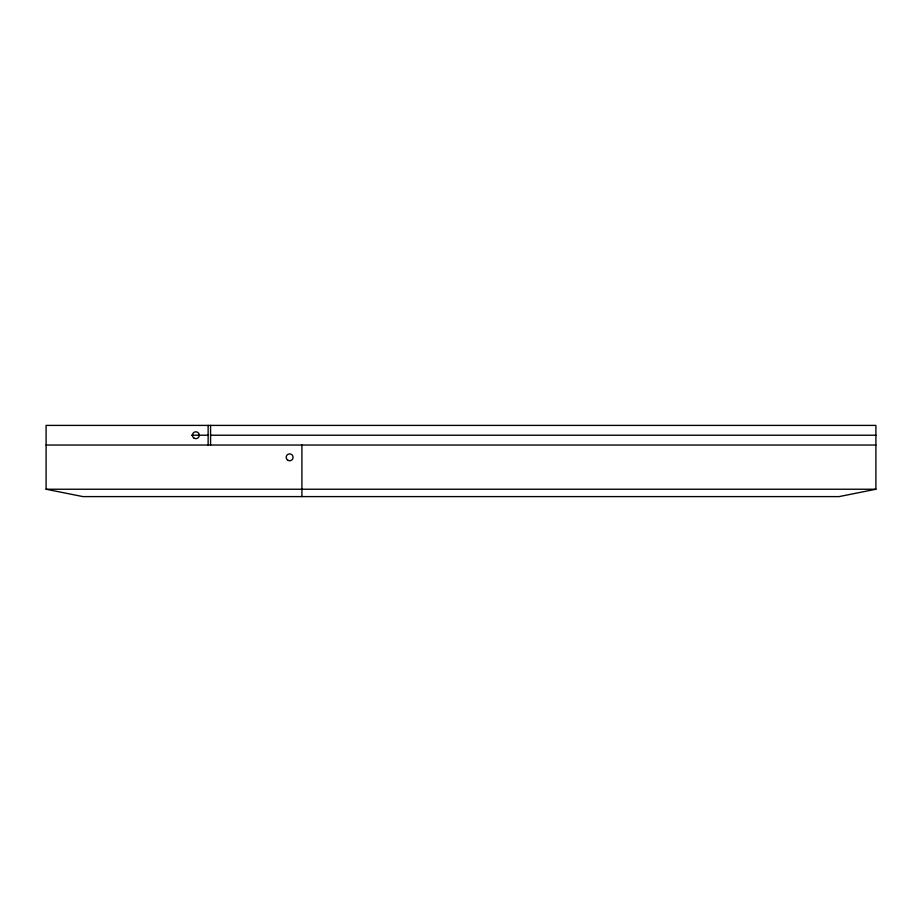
<?xml version="1.0" encoding="UTF-8"?>
<svg xmlns="http://www.w3.org/2000/svg" width="922" height="922" viewBox="0 0 922 922"><rect width="100%" height="100%" fill="white"/><g stroke="black" fill="none" stroke-linecap="round" stroke-linejoin="round"><path stroke-width="1.38" d="M875.9 489.236L839.078 496.601L82.922 496.601L46.1 489.236L46.1 425.399L875.9 425.399L875.9 489.236L46.1 489.236M191.649 435.219L208.13 435.219M210.585 435.219L875.9 435.219M46.1 445.038L875.9 445.038M301.909 445.038L301.909 496.601M210.585 425.399L210.585 445.038M208.13 425.399L208.13 445.038M287.733 460.182A3.434 3.434 0 0 0 293.069 457.531A3.434 3.434 0 0 0 288.113 454.235A3.434 3.434 0 0 0 287.733 460.182M194.139 438.204A3.434 3.434 0 0 0 199.29 435.219A3.434 3.434 0 0 0 194.139 432.245A3.434 3.434 0 0 0 194.139 438.204"/></g></svg>
